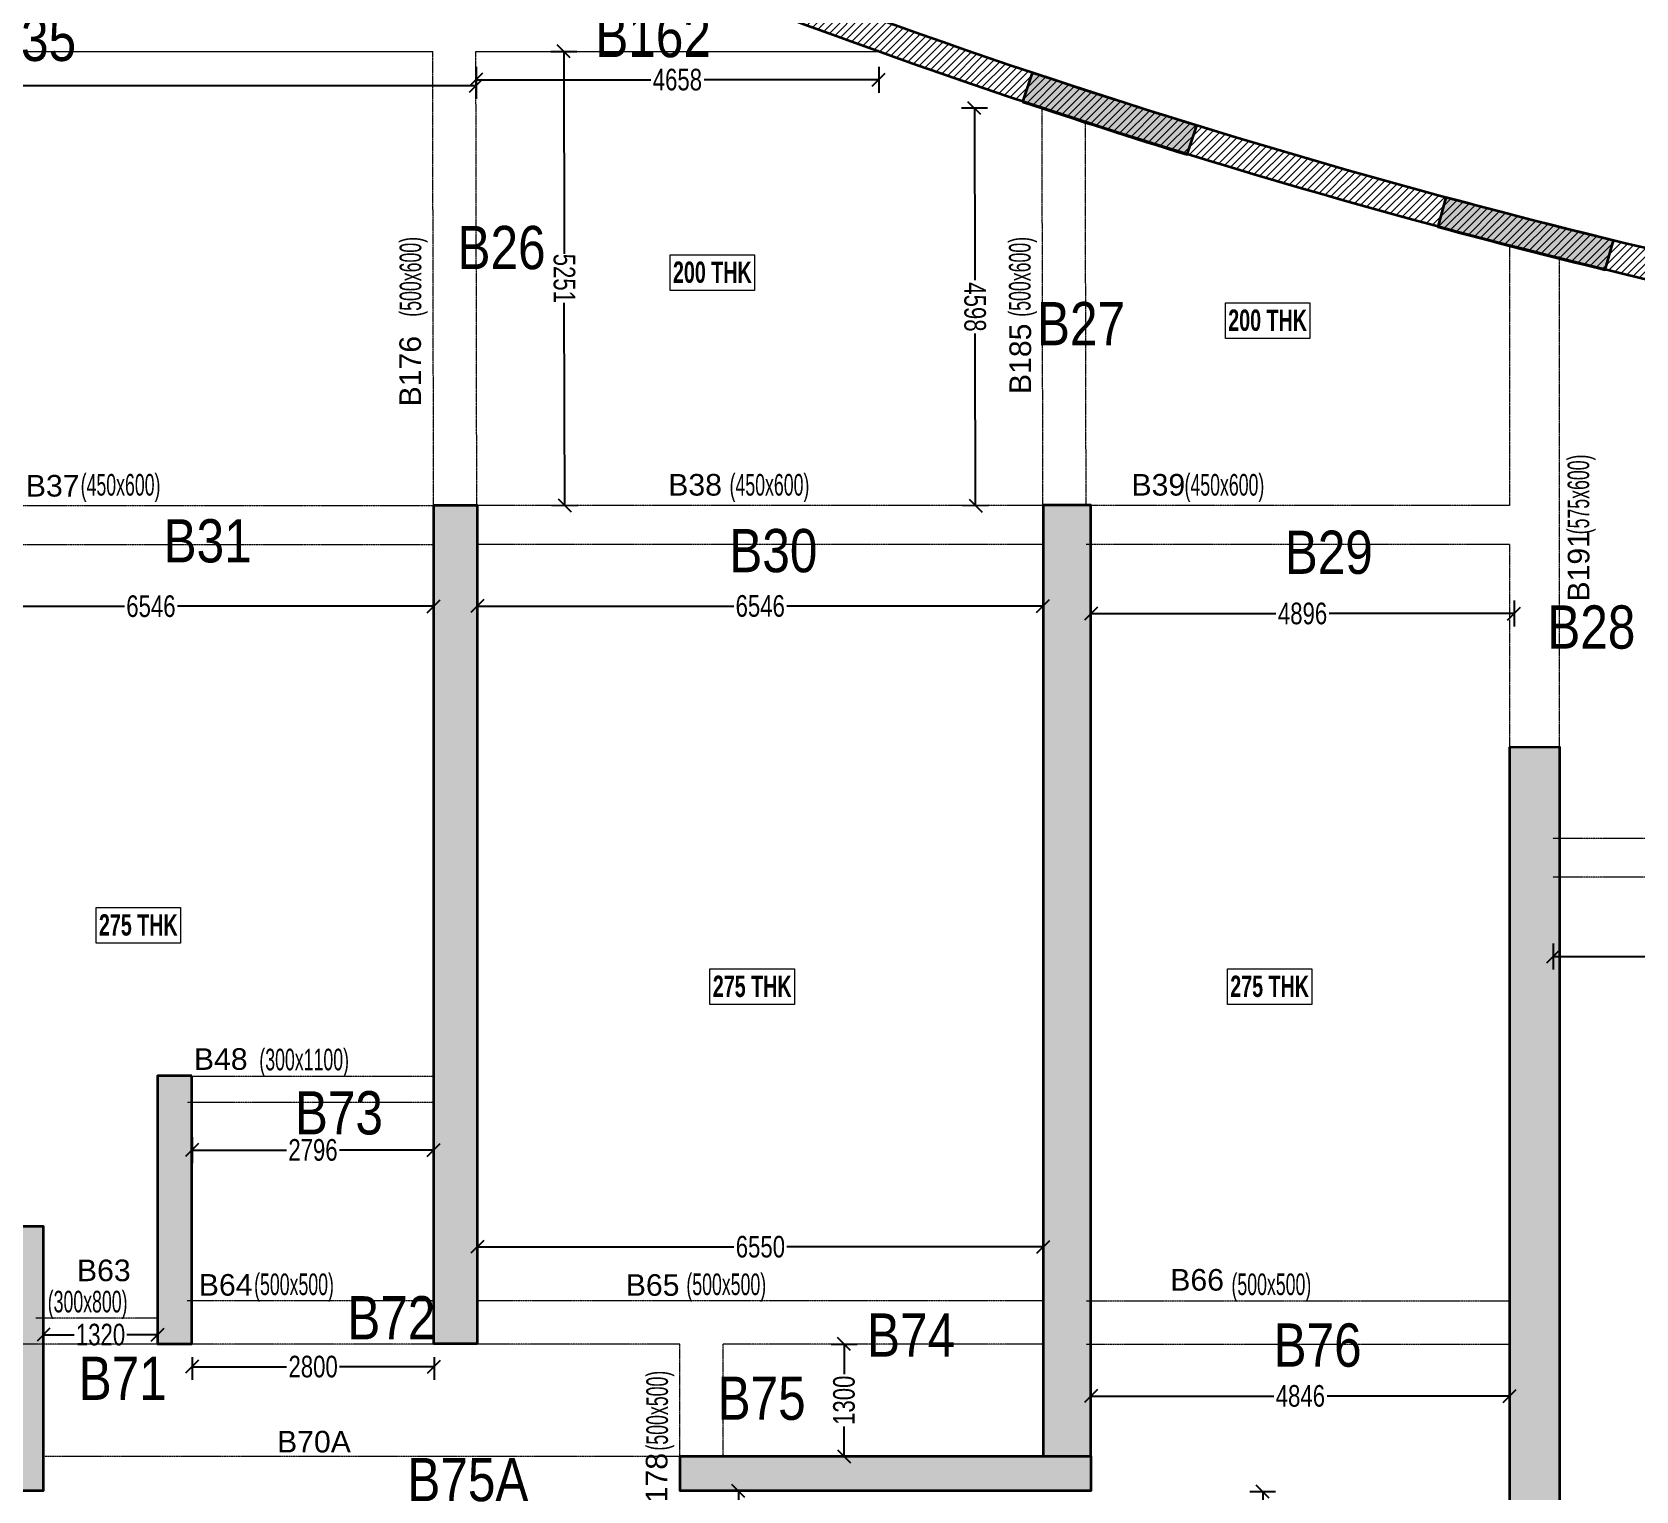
# Model space of a CAD drawing. Header units: millimetres. Extents: x 1 to 75736, y 43 to 63537.
# Drawn here: x 47464 to 66022, y 25075 to 41950 of the extents above; entities that cross this region are included whole.
import ezdxf
from ezdxf.enums import TextEntityAlignment as Align

# ---------------------------------------------------------------- set-up
doc = ezdxf.new("R2010")
doc.units = ezdxf.units.MM
doc.linetypes.add('HIDDEN', pattern=[0.375, 0.25, -0.125])
for name, color, linetype, lineweight in [('A-FLOR-IDEN', 11, 'Continuous', 9), ('S-BEAM', 7, 'Continuous', 18), ('S-BEAM-IDEN', 2, 'Continuous', 9), ('S-COL HATCH', 9, 'Continuous', 0), ('S-COLS', 5, 'Continuous', 35)]:
    doc.layers.add(name, color=color, linetype=linetype, lineweight=lineweight)
for name, color, linetype in [('Abhinav working', 6, 'Continuous'), ('Beam Nos', 7, 'Continuous'), ('changes', 7, 'Continuous'), ('S-CUTOUT', 1, 'Continuous')]:
    doc.layers.add(name, color=color, linetype=linetype)
doc.styles.add('Dim.s & Anno.(Misc.)', font='ARIALN.TTF')
doc.styles.add('SC-BBS1', font='SansSerif')
doc.styles.add('SOBHA', font='swisscl.ttf')
doc.styles.add('Swis721 LtCn BT', font='swisscl.ttf', dxfattribs={"width": 0.9, "height": 233.3551617873649})
doc.styles.add('Swis721 LtCn BT_B', font='', dxfattribs={"width": 0.9, "height": 246.9183359013865})
doc.styles.get('Swis721 LtCn BT_B').set_extended_font_data('Swis721 LtCn BT', bold=True)
doc.dimstyles.new('S-100', dxfattribs={"dimscale": 100, "dimtxt": 2.5, "dimasz": 1.5, "dimexe": 1.5, "dimexo": 1.5, "dimgap": 0.1, "dimtad": 0, "dimdec": 0, "dimrnd": 0.0005, "dimzin": 0, "dimdsep": 46, "dimtxsty": 'SOBHA', "dimblk": 'OBLIQUE', "dimcen": 0.09, "dimclrd": 8, "dimclre": 8, "dimclrt": 6, "dimadec": 0, "dimazin": 0, "dimtfac": 1, "dimtdec": 0, "dimtofl": 0, "dimtmove": 0, "dimatfit": 3, "dimfxl": 1.5, "dimfxlon": 1, "dimtolj": 1, "dimtzin": 0, "dimlwd": -1, "dimlwe": -1, "dimarcsym": 0})

# ---------------------------------------------------------------- blocks, each defined once
blk = doc.blocks.new('A$C89844c14')
at = {"layer": 'S-COL HATCH', "transparency": 33554687}
h = blk.add_hatch(dxfattribs=at)
h.set_pattern_fill('ANSI31', color=256, scale=500)
h.set_pattern_definition([(45, (-31243118.95039071, 21573255.04475099), (-44.19417382415922, 44.19417382415922), [])])
edge = h.paths.add_edge_path()
edge.add_line((-12641.36437787861, -10574.03004626185), (46763.39400777965, -10574.03004626185))
edge.add_line((46763.39400777965, -10574.03004626185), (50158.63604889065, -10423.83620051294))
edge.add_line((50158.63604889065, -10423.83620051294), (50158.63604889065, 18363.45195051283))
edge.add_arc((65986.83610693365, 101151.7779547721), 84287.8332837242, 235.3318360843077, 259.1763076908551, ccw=False)
edge.add_arc((-8442.753611341119, 269.379661232233), 41199.68046838963, 49.9961516128636, 101.0852321286915)
edge.add_line((-16364.17637338489, 40700.36693736166), (-15223.62516012043, 21151.17039509863))
edge.add_line((-15223.62516012043, 21151.17039509863), (-12641.36437787861, 21151.17039486021))
edge.add_line((-12641.36437787861, 21151.17039486021), (-12641.36437787861, -10574.03004626185))
edge = h.paths.add_edge_path(flags=16)
edge.add_line((-12291.36437835544, -10224.03004578501), (46755.65639505535, -10224.03004578501))
edge.add_line((46755.65639505535, -10224.03004578501), (49808.63604841381, -10088.97671297937))
edge.add_line((49808.63604841381, -10088.97671297937), (49808.63604841381, 18074.53277989477))
edge.add_arc((65986.83610427752, 101151.777949918), 84637.83327854906, 235.3207608542366, 258.9803174311657, ccw=False)
edge.add_arc((-8442.753610882908, 269.3796631880104), 40849.68046623029, 49.97334944151059, 100.6567920093794)
edge.add_line((-15996.90336217731, 40414.50658699125), (-14893.4499033913, 21501.17039509863))
edge.add_line((-14893.4499033913, 21501.17039509863), (-12291.36437835544, 21501.17039462179))
edge.add_line((-12291.36437835544, 21501.17039462179), (-12291.36437835544, -10224.03004578501))
h = blk.add_hatch(color=256, dxfattribs=at)
h.dxf.hatch_style = 1
h.paths.add_polyline_path([(41073.45205970854, 20259.74708997831), (41185.65258576349, 20595.3372711502, -0.0060147708890324), (39281.14986472577, 21206.45128136501), (39169.00911188871, 20871.03993463144, 0.0060303457567743)])
h = blk.add_hatch(color=256, dxfattribs=at)
h.dxf.hatch_style = 1
h.paths.add_polyline_path([(45910.24755156412, 18926.97263300046), (46005.66494257376, 19266.54339709133, -0.0060158293301337), (44068.14008048549, 19764.53568973392), (43972.57385431602, 19424.43532264233, 0.006031451040052)])
at = {"layer": 'S-COLS'}
for points, elevation in [([(-12641.36437787861, -10574.03004626185), (46763.39400777965, -10574.03004626185), (50158.63604889065, -10423.83620051294), (50158.63604889065, 18363.45195051283, -0.104418166803797), (18042.01030120998, 31828.38711067289, 0.2266855225477514), (-16364.17637338489, 40700.36693736166), (-15223.62516012043, 21151.17039509863), (-12641.36437787861, 21151.17039486021)], -9.701837e-10), ([(-12291.36437835544, -10224.03004578501), (46755.65639505535, -10224.03004578501), (49808.63604841381, -10088.97671297937), (49808.63604841381, 18074.53277989477, -0.1036025941680122), (17829.4674840942, 31549.83351107687, 0.2248253873117498), (-15996.90336217731, 40414.50658699125), (-14893.4499033913, 21501.17039509863), (-12291.36437835544, 21501.17039462179)], -3.2951e-10)]:
    blk.add_lwpolyline(points, format="xyb", close=True, dxfattribs=dict(at, elevation=elevation))
at = {"layer": 'S-COLS', "elevation": -8.166589e-10}
for points in [[(39169.00912864879, 20871.0399290286, 0.0060303457034982), (41073.45205970854, 20259.74708997831), (41185.65258576349, 20595.3372711502, -0.0060147708890324), (39281.14986472577, 21206.45128136501), (39169.00911188498, 20871.03993461654)], [(46005.66492584348, 19266.54340117797, -0.0060158292783498), (44068.14008048549, 19764.53568973392), (43972.57385431602, 19424.43532264233, 0.006031451040052), (45910.24755156412, 18926.97263300046), (46005.66494260728, 19266.54339721799)]]:
    blk.add_lwpolyline(points, format="xyb", dxfattribs=at)
blk = doc.blocks.new('A$C0bd9de3c')
at = {"layer": 'S-COL HATCH', "transparency": 33554687}
h = blk.add_hatch(color=256, dxfattribs=at)
h.dxf.hatch_style = 1
h.paths.add_polyline_path([(32854.38284400106, 6500.005486488342), (32354.35753062367, 6500.005486488342), (32354.35753062367, 16200.00484633446), (32854.38284400106, 16200.00484633446)])
h = blk.add_hatch(color=256, dxfattribs=at)
h.dxf.hatch_style = 1
h.paths.add_polyline_path([(35204.35694363714, 5200.013866662979), (35204.35694363714, 4800.000522136688), (39954.35420395434, 4799.998323105276), (39954.35420395434, 5200.011667631566)])
h.paths.add_polyline_path([(39954.35449507833, 16200.0029296875), (39404.35449460149, 16200.0029296875), (39404.35419681668, 5200.012904588133), (39954.35419729352, 5200.012904588133)])
h = blk.add_hatch(color=256, dxfattribs=at)
h.dxf.hatch_style = 1
h.paths.add_polyline_path([(39594.2999329865, 1899.9999990426), (39594.2999329865, 2799.999999996275), (39994.35449507833, 2800), (39994.35449507833, 2299.999999046326), (44804.35686412453, 2299.999999046326), (44804.33236872777, 13400.00501108542), (45379.28412364051, 13403.39246026426), (45379.35680964589, 1899.999982330948)])
h = blk.add_hatch(color=256, dxfattribs=at)
h.dxf.hatch_style = 1
h.paths.add_polyline_path([(29154.35788729787, 6500.004975557327), (29554.35788729787, 6500.004975557327), (29554.35787652433, 9600.000077486038), (29154.35774663091, 9600.000071763992)])
h = blk.add_hatch(color=256, dxfattribs=at)
h.dxf.hatch_style = 1
h.paths.add_polyline_path([(27434.35771420598, 5199.999999046326), (27434.35771420598, 4800), (27834.35771420598, 4800), (27834.35771420598, 7860.000121831894), (27434.35771420598, 7860.000121831894)])
at = {"layer": 'S-COLS'}
for points in [[(21854.35771372914, 4800), (21854.35771372914, 16199.99550843239), (22254.35771420598, 16199.99550843239), (22254.35771420598, 9350.00012087822), (23804.36172011495, 9350.00012087822), (23804.36172011495, 8949.996897540987), (22254.35771420598, 8949.996897540987), (22254.35771420598, 6310.000121116638), (24934.35771229863, 6310.000121116638), (24934.35771229863, 5199.999999046326), (27434.35771420598, 5199.999999046326), (27434.35771420598, 7860.000121831894), (27834.35771420598, 7860.000121831894), (27834.35771420598, 4800), (21854.35771372914, 4800)], [(39954.35419729352, 5200.012904588133), (39954.35449507833, 16200.0029296875), (39404.35449460149, 16200.0029296875), (39404.35419681668, 5200.012904588133), (39954.35419729352, 5200.012904588133)]]:
    blk.add_lwpolyline(points, dxfattribs=at)
for points, elevation in [([(32854.38284400106, 6500.005486488342), (32354.35753062367, 6500.005486488342), (32354.35753062367, 16200.00484633446), (32854.38284400106, 16200.00484633446)], -7.379508e-10), ([(29554.35787652433, 9600.000077486038), (29154.35774663091, 9600.000071763992), (29154.35788729787, 6500.004975557327), (29554.35788729787, 6500.004975557327)], -7.381996e-10), ([(35204.35694363714, 5200.013866662979), (39954.35420395434, 5200.011667631566), (39954.35420395434, 4799.998323105276), (35204.35694363714, 4800.000522136688)], -4.083295e-10)]:
    blk.add_lwpolyline(points, close=True, dxfattribs=dict(at, elevation=elevation))
blk.add_lwpolyline([(45379.28027937933, 1903.387281574309), (39594.2999329865, 1899.9999990426), (39594.2999329865, 2799.999999996275), (39994.35449507833, 2800), (39994.35449507833, 2299.999999046326), (44804.35686412453, 2299.999999046326), (44804.36065438389, 13400.00517773628), (45379.28412364051, 13403.39246026426)], close=True, dxfattribs=at)
blk = doc.blocks.new('_OBLIQUE')
at = {"color": 0, "linetype": 'ByBlock'}
blk.add_line((-0.5, -0.5), (0.5, 0.5), dxfattribs=at)
blk = doc.blocks.new('*D232')
at = {"layer": 'changes', "color": 8, "transparency": 16777216}
for p, q in [((53466.76936786153, 41726.43097129863), (53766.76875856261, 41727.03560258401)), ((53616.76906321207, 41726.73328694131), (53621.48772816972, 39385.4773075756)), ((53627.35248506822, 36475.56586453867), (53622.63382011057, 38816.82184390442)), ((53477.3527897177, 36475.26354889598), (53777.35218041876, 36475.86818018137))]:
    blk.add_line(p, q, dxfattribs=at)
at = {"layer": 'Defpoints', "color": 0, "transparency": 16777216}
for p in [(52601.77873811507, 41724.68763310354), (52612.36215997123, 36473.5202107009), (53627.35248506822, 36475.56586453867)]:
    blk.add_point(p, dxfattribs=at)
at = {"layer": 'changes', "color": 8, "transparency": 16777216, "xscale": 150, "yscale": 150, "zscale": 150}
for p, rotation in [((53616.76906321207, 41726.73328694131), 90.11547614755773), ((53627.35248506822, 36475.56586453867), 270.1154761475577)]:
    blk.add_blockref('_OBLIQUE', p, dxfattribs=dict(at, rotation=rotation))
at = {"layer": 'changes', "color": 6, "transparency": 16777216, "insert": (53622.06077414015, 39101.14957574002), "char_height": 250, "attachment_point": 5, "rotation": 270.11547614755773, "style": 'SOBHA'}
blk.add_mtext('\\A1;5251', dxfattribs=at)
blk = doc.blocks.new('*D233')
at = {"layer": 'changes', "color": 8, "transparency": 16777216}
for p, q in [((58517.19509203498, 41070.07346100981), (58217.1963130186, 41069.2175470607)), ((58367.19570252679, 41069.64550403525), (58372.87618545627, 39078.62999967335)), ((58380.31508731849, 36471.2867285127), (58374.63460438901, 38462.30223287459)), ((58530.31447682668, 36471.71468548725), (58230.3156978103, 36470.85877153815))]:
    blk.add_line(p, q, dxfattribs=at)
at = {"layer": 'Defpoints', "color": 0, "transparency": 16777216}
for p in [(59153.07714783781, 41071.88766946536), (58380.31508731849, 36471.2867285127), (59166.19653262952, 36473.5288939428)]:
    blk.add_point(p, dxfattribs=at)
at = {"layer": 'changes', "color": 8, "transparency": 16777216, "xscale": 150, "yscale": 150, "zscale": 150}
for p, rotation in [((58367.19570252679, 41069.64550403525), 90.16346774480188), ((58380.31508731849, 36471.2867285127), 270.1634677448019)]:
    blk.add_blockref('_OBLIQUE', p, dxfattribs=dict(at, rotation=rotation))
at = {"layer": 'changes', "color": 6, "transparency": 16777216, "insert": (58373.75539492263, 38770.46611627398), "char_height": 250, "attachment_point": 5, "rotation": 270.1634677448019, "style": 'SOBHA'}
blk.add_mtext('\\A1;4598', dxfattribs=at)
blk = doc.blocks.new('*D234')
at = {"layer": 'changes', "color": 8, "transparency": 16777216}
for p, q in [((66194.87454471379, 39352.28845174504), (66494.87454471379, 39352.28845174504)), ((66344.87454471379, 39352.28845174504), (66344.87454471379, 36819.68240499414)), ((66344.87454471379, 33673.5311419916), (66344.87454471379, 36206.1371887425)), ((66194.87454471379, 33673.5311419916), (66494.87454471379, 33673.5311419916))]:
    blk.add_line(p, q, dxfattribs=at)
at = {"layer": 'Defpoints', "color": 0, "transparency": 16777216}
for p in [(65062.41768377285, 39352.28845174504, 1.0594012e-09), (66344.87454471379, 39352.28845174504), (65062.41768376913, 33673.5311419916)]:
    blk.add_point(p, dxfattribs=at)
at = {"layer": 'changes', "color": 8, "transparency": 16777216, "xscale": 150, "yscale": 150, "zscale": 150}
for p, rotation in [((66344.87454471379, 39352.28845174504), 90), ((66344.87454471379, 33673.5311419916), 270)]:
    blk.add_blockref('_OBLIQUE', p, dxfattribs=dict(at, rotation=rotation))
at = {"layer": 'changes', "color": 6, "transparency": 16777216, "insert": (66344.87454471379, 36512.90979686829), "char_height": 250, "attachment_point": 5, "rotation": 90, "style": 'SOBHA'}
blk.add_mtext('\\A1;5679', dxfattribs=at)
blk = doc.blocks.new('*D235')
at = {"layer": 'changes', "color": 8, "transparency": 16777216}
for p, q in [((59716.19652092464, 35373.09537244853), (59716.19652092464, 35073.09537244853)), ((64612.42029398688, 35373.09537244853), (64612.42029398688, 35073.09537244853)), ((59716.19652092464, 35223.09537244853), (61855.97944284239, 35223.09537244853)), ((64612.42029398688, 35223.09537244853), (62472.63737206913, 35223.09537244853))]:
    blk.add_line(p, q, dxfattribs=at)
at = {"layer": 'Defpoints', "color": 0, "transparency": 16777216}
for p in [(59716.19652092464, 36023.52020851042), (64612.42029398688, 36023.52000808981), (64612.42029398688, 35223.09537244853)]:
    blk.add_point(p, dxfattribs=at)
at = {"layer": 'changes', "color": 8, "transparency": 16777216, "xscale": 150, "yscale": 150, "zscale": 150, "rotation": 180}
blk.add_blockref('_OBLIQUE', (59716.19652092464, 35223.09537244853), dxfattribs=at)
at = {"layer": 'changes', "color": 8, "transparency": 16777216, "xscale": 150, "yscale": 150, "zscale": 150}
blk.add_blockref('_OBLIQUE', (64612.42029398688, 35223.09537244853), dxfattribs=at)
at = {"layer": 'changes', "color": 6, "transparency": 16777216, "insert": (62164.30840745576, 35223.09537244853), "char_height": 250, "attachment_point": 5, "style": 'SOBHA'}
blk.add_mtext('\\A1;4896', dxfattribs=at)
blk = doc.blocks.new('*D236')
at = {"layer": 'changes', "color": 8, "transparency": 16777216}
for p, q in [((52616.22488202908, 35460.09277297449), (52616.22488202908, 35160.09277297449)), ((59162.33381057166, 35460.09277297449), (59162.33381057166, 35160.09277297449)), ((52616.22488202908, 35310.09277297449), (55582.09717067783, 35310.09277297449)), ((59162.33381057166, 35310.09277297449), (56196.46152192291, 35310.09277297449))]:
    blk.add_line(p, q, dxfattribs=at)
at = {"layer": 'Defpoints', "color": 0, "transparency": 16777216}
for p in [(52616.22488202908, 36023.52021068599), (59162.33381057166, 36023.52021071207), (59162.33381057166, 35310.09277297449)]:
    blk.add_point(p, dxfattribs=at)
at = {"layer": 'changes', "color": 8, "transparency": 16777216, "xscale": 150, "yscale": 150, "zscale": 150, "rotation": 180}
blk.add_blockref('_OBLIQUE', (52616.22488202908, 35310.09277297449), dxfattribs=at)
at = {"layer": 'changes', "color": 8, "transparency": 16777216, "xscale": 150, "yscale": 150, "zscale": 150}
blk.add_blockref('_OBLIQUE', (59162.33381057166, 35310.09277297449), dxfattribs=at)
at = {"layer": 'changes', "color": 6, "transparency": 16777216, "insert": (55889.27934630037, 35310.09277297449), "char_height": 250, "attachment_point": 5, "style": 'SOBHA'}
blk.add_mtext('\\A1;6546', dxfattribs=at)
blk = doc.blocks.new('*D237')
at = {"layer": 'changes', "color": 8, "transparency": 16777216}
for p, q in [((45566.199752234, 35457.37038428601), (45566.199752234, 35157.37038428601)), ((52112.33684659385, 35457.37038428601), (52112.33684659385, 35157.37038428601)), ((45566.199752234, 35307.37038428601), (48532.08612379138, 35307.37038428601)), ((52112.33684659385, 35307.37038428601), (49146.45047503646, 35307.37038428601))]:
    blk.add_line(p, q, dxfattribs=at)
at = {"layer": 'Defpoints', "color": 0, "transparency": 16777216}
for p in [(45566.199752234, 36023.52021071207), (52112.33684659385, 36023.52021068599), (45566.199752234, 35307.37038428601)]:
    blk.add_point(p, dxfattribs=at)
at = {"layer": 'changes', "color": 8, "transparency": 16777216, "xscale": 150, "yscale": 150, "zscale": 150, "rotation": 180}
blk.add_blockref('_OBLIQUE', (45566.199752234, 35307.37038428601), dxfattribs=at)
at = {"layer": 'changes', "color": 8, "transparency": 16777216, "xscale": 150, "yscale": 150, "zscale": 150}
blk.add_blockref('_OBLIQUE', (52112.33684659385, 35307.37038428601), dxfattribs=at)
at = {"layer": 'changes', "color": 6, "transparency": 16777216, "insert": (48839.26829941392, 35307.37038428601), "char_height": 250, "attachment_point": 5, "style": 'SOBHA'}
blk.add_mtext('\\A1;6546', dxfattribs=at)
blk = doc.blocks.new('*D241')
at = {"layer": 'changes', "color": 8, "transparency": 16777216}
for p, q in [((40883.18614624076, 41478.77950110551), (40883.18614624076, 41178.77950110551)), ((52600.87287352614, 41478.77950110551), (52600.87287352614, 41178.77950110551)), ((40883.18614624076, 41328.77950110551), (46360.0603093592, 41328.77950110551)), ((52600.87287352614, 41328.77950110551), (47123.9987104077, 41328.77950110551))]:
    blk.add_line(p, q, dxfattribs=at)
at = {"layer": 'Defpoints', "color": 0, "transparency": 16777216}
for p in [(40883.18614624076, 42174.68763309609), (52600.87287352614, 42174.68763309982), (52600.87287352614, 41328.77950110551)]:
    blk.add_point(p, dxfattribs=at)
at = {"layer": 'changes', "color": 8, "transparency": 16777216, "xscale": 150, "yscale": 150, "zscale": 150, "rotation": 180}
blk.add_blockref('_OBLIQUE', (40883.18614624076, 41328.77950110551), dxfattribs=at)
at = {"layer": 'changes', "color": 8, "transparency": 16777216, "xscale": 150, "yscale": 150, "zscale": 150}
blk.add_blockref('_OBLIQUE', (52600.87287352614, 41328.77950110551), dxfattribs=at)
at = {"layer": 'changes', "color": 6, "transparency": 16777216, "insert": (46742.02950988346, 41328.77950110551), "char_height": 250, "attachment_point": 5, "style": 'SOBHA'}
blk.add_mtext('\\A1;11718', dxfattribs=at)
blk = doc.blocks.new('*D279')
at = {"layer": 'changes', "color": 8, "transparency": 16777216}
for p, q in [((47596.199752234, 26881.76614272859), (47596.199752234, 27031.76614272859)), ((48916.19992532588, 26881.76614272859), (48916.19992532588, 27031.76614272859)), ((47596.199752234, 26881.76614272859), (47952.37611663053, 26881.76614272859)), ((48916.19992532588, 26881.76614272859), (48560.02356092936, 26881.76614272859))]:
    blk.add_line(p, q, dxfattribs=at)
at = {"layer": 'Defpoints', "color": 0, "transparency": 16777216}
for p in [(47596.199752234, 26773.52233347561), (48916.19992532588, 26881.76614272859), (48916.19992532588, 26773.52229774263)]:
    blk.add_point(p, dxfattribs=at)
at = {"layer": 'changes', "color": 8, "transparency": 16777216, "xscale": 150, "yscale": 150, "zscale": 150, "rotation": 180}
blk.add_blockref('_OBLIQUE', (47596.199752234, 26881.76614272859), dxfattribs=at)
at = {"layer": 'changes', "color": 8, "transparency": 16777216, "xscale": 150, "yscale": 150, "zscale": 150}
blk.add_blockref('_OBLIQUE', (48916.19992532588, 26881.76614272859), dxfattribs=at)
at = {"layer": 'changes', "color": 6, "transparency": 16777216, "insert": (48256.19983877994, 26881.76614272859), "char_height": 250, "attachment_point": 5, "style": 'SOBHA'}
blk.add_mtext('\\A1;1320', dxfattribs=at)
blk = doc.blocks.new('*D280')
at = {"layer": 'changes', "color": 8, "transparency": 16777216}
for p, q in [((49316.19945771701, 26623.53093981335), (49316.19864135229, 26361.65672467241)), ((52116.19910104281, 26623.52221111545), (52116.19828467809, 26361.64799597451)), ((49316.19910896117, 26511.65672467168), (50409.59014949842, 26511.65331614265)), ((52116.19875228697, 26511.64799597378), (51022.80771174969, 26511.65140450281))]:
    blk.add_line(p, q, dxfattribs=at)
at = {"layer": 'Defpoints', "color": 0, "transparency": 16777216}
for p in [(49316.19992532588, 26773.53093981262), (52116.19956865168, 26773.52221111473), (52116.19875228697, 26511.64799597378)]:
    blk.add_point(p, dxfattribs=at)
at = {"layer": 'changes', "color": 8, "transparency": 16777216, "xscale": 150, "yscale": 150, "zscale": 150}
for p, rotation in [((49316.19910896117, 26511.65672467168), 179.9998213865665), ((52116.19875228697, 26511.64799597378), 359.9998213865664)]:
    blk.add_blockref('_OBLIQUE', p, dxfattribs=dict(at, rotation=rotation))
at = {"layer": 'changes', "color": 6, "transparency": 16777216, "insert": (50716.19893062406, 26511.65236032273), "char_height": 250, "attachment_point": 5, "rotation": 359.99982138656645, "style": 'SOBHA'}
blk.add_mtext('\\A1;2800', dxfattribs=at)
blk = doc.blocks.new('*D281')
at = {"layer": 'changes', "color": 8, "transparency": 16777216}
for p, q in [((49316.19991628833, 29167.91307574775), (49316.19991628833, 28867.91307574775)), ((52112.33805817001, 29167.91307574775), (52112.33805817001, 28867.91307574775)), ((49316.19991628833, 29017.91307574775), (50407.66020610204, 29017.91307574775)), ((52112.33805817001, 29017.91307574775), (51020.8777683563, 29017.91307574775))]:
    blk.add_line(p, q, dxfattribs=at)
at = {"layer": 'Defpoints', "color": 0, "transparency": 16777216}
for p in [(49316.19991628833, 29373.51735851433), (52112.33805817001, 29373.51735851433), (52112.33805817001, 29017.91307574775)]:
    blk.add_point(p, dxfattribs=at)
at = {"layer": 'changes', "color": 8, "transparency": 16777216, "xscale": 150, "yscale": 150, "zscale": 150, "rotation": 180}
blk.add_blockref('_OBLIQUE', (49316.19991628833, 29017.91307574775), dxfattribs=at)
at = {"layer": 'changes', "color": 8, "transparency": 16777216, "xscale": 150, "yscale": 150, "zscale": 150}
blk.add_blockref('_OBLIQUE', (52112.33805817001, 29017.91307574775), dxfattribs=at)
at = {"layer": 'changes', "color": 6, "transparency": 16777216, "insert": (50714.26898722918, 29017.91307574775), "char_height": 250, "attachment_point": 5, "style": 'SOBHA'}
blk.add_mtext('\\A1;2796', dxfattribs=at)
blk = doc.blocks.new('*D282')
at = {"layer": 'changes', "color": 8, "transparency": 16777216}
for p, q in [((52616.22488202908, 27748.46344125908), (52616.22488202908, 28048.46344125908)), ((59166.1962835715, 27748.46344125908), (59166.1962835715, 28048.46344125908)), ((52616.22488202908, 27898.46344125908), (55584.02840717775, 27898.46344125908)), ((59166.1962835715, 27898.46344125908), (56198.39275842283, 27898.46344125908))]:
    blk.add_line(p, q, dxfattribs=at)
at = {"layer": 'Defpoints', "color": 0, "transparency": 16777216}
for p in [(59166.1962835715, 27898.46344125908), (52616.22488202908, 27273.52234170105), (59166.1962835715, 27273.52234170105)]:
    blk.add_point(p, dxfattribs=at)
at = {"layer": 'changes', "color": 8, "transparency": 16777216, "xscale": 150, "yscale": 150, "zscale": 150, "rotation": 180}
blk.add_blockref('_OBLIQUE', (52616.22488202908, 27898.46344125908), dxfattribs=at)
at = {"layer": 'changes', "color": 8, "transparency": 16777216, "xscale": 150, "yscale": 150, "zscale": 150}
blk.add_blockref('_OBLIQUE', (59166.1962835715, 27898.46344125908), dxfattribs=at)
at = {"layer": 'changes', "color": 6, "transparency": 16777216, "insert": (55891.21058280029, 27898.46344125908), "char_height": 250, "attachment_point": 5, "style": 'SOBHA'}
blk.add_mtext('\\A1;6550', dxfattribs=at)
blk = doc.blocks.new('*D283')
at = {"layer": 'changes', "color": 8, "transparency": 16777216}
for p, q in [((56709.32233517258, 26773.52212052686), (57009.32233517258, 26773.52212052686)), ((56859.32233517258, 26773.52212052686), (56859.32233517258, 26427.35035625848)), ((56859.32233517258, 25473.53114769129), (56859.32233517258, 25819.70291195966)), ((56709.32233517258, 25473.53114769129), (57009.32233517258, 25473.53114769129))]:
    blk.add_line(p, q, dxfattribs=at)
at = {"layer": 'Defpoints', "color": 0, "transparency": 16777216}
for p in [(55462.33626104157, 26773.52212052686), (55462.33626103784, 25473.53114769129), (56859.32233517258, 25473.53114769129)]:
    blk.add_point(p, dxfattribs=at)
at = {"layer": 'changes', "color": 8, "transparency": 16777216, "xscale": 150, "yscale": 150, "zscale": 150}
for p, rotation in [((56859.32233517258, 26773.52212052686), 90), ((56859.32233517258, 25473.53114769129), 270)]:
    blk.add_blockref('_OBLIQUE', p, dxfattribs=dict(at, rotation=rotation))
at = {"layer": 'changes', "color": 6, "transparency": 16777216, "insert": (56859.32233517258, 26123.52663410905), "char_height": 250, "attachment_point": 5, "rotation": 90, "style": 'SOBHA'}
blk.add_mtext('\\A1;1300', dxfattribs=at)
blk = doc.blocks.new('*D284')
at = {"layer": 'changes', "color": 8, "transparency": 16777216}
for p, q in [((59716.19627051436, 26322.54009115215), (59716.19627051436, 26022.54009115215)), ((59716.19627051436, 26172.54009115216), (61830.93859309339, 26172.54009115216)), ((64562.33884489916, 26172.54009115216), (62447.59652232013, 26172.54009115216)), ((64562.33884489916, 26322.54009115215), (64562.33884489916, 26022.54009115215))]:
    blk.add_line(p, q, dxfattribs=at)
at = {"layer": 'Defpoints', "color": 0, "transparency": 16777216}
for p in [(59716.19627051436, 26773.52202182155), (64562.33884489916, 26773.52215301137), (64562.33884489916, 26172.54009115216)]:
    blk.add_point(p, dxfattribs=at)
at = {"layer": 'changes', "color": 8, "transparency": 16777216, "xscale": 150, "yscale": 150, "zscale": 150, "rotation": 180}
blk.add_blockref('_OBLIQUE', (59716.19627051436, 26172.54009115216), dxfattribs=at)
at = {"layer": 'changes', "color": 8, "transparency": 16777216, "xscale": 150, "yscale": 150, "zscale": 150}
blk.add_blockref('_OBLIQUE', (64562.33884489916, 26172.54009115216), dxfattribs=at)
at = {"layer": 'changes', "color": 6, "transparency": 16777216, "insert": (62139.26755770676, 26172.54009115216), "char_height": 250, "attachment_point": 5, "style": 'SOBHA'}
blk.add_mtext('\\A1;4846', dxfattribs=at)
blk = doc.blocks.new('*D285')
at = {"layer": 'changes', "color": 8, "transparency": 16777216}
for p, q in [((65062.49418779471, 31406.034519228), (65062.49418779471, 31106.03451922801)), ((69576.77687419587, 31406.034519228), (69576.77687419587, 31106.03451922801)), ((65062.49418779471, 31256.034519228), (67010.1597773911, 31256.034519228)), ((69576.77687419587, 31256.034519228), (67629.11128459948, 31256.034519228))]:
    blk.add_line(p, q, dxfattribs=at)
at = {"layer": 'Defpoints', "color": 0, "transparency": 16777216}
for p in [(65062.49418779471, 32623.52212649848, 1.99118249e-08), (69576.77687419587, 32623.52212650221, 1.96334377e-08), (69576.77687419587, 31256.034519228)]:
    blk.add_point(p, dxfattribs=at)
at = {"layer": 'changes', "color": 8, "transparency": 16777216, "xscale": 150, "yscale": 150, "zscale": 150, "rotation": 180}
blk.add_blockref('_OBLIQUE', (65062.49418779471, 31256.034519228), dxfattribs=at)
at = {"layer": 'changes', "color": 8, "transparency": 16777216, "xscale": 150, "yscale": 150, "zscale": 150}
blk.add_blockref('_OBLIQUE', (69576.77687419587, 31256.034519228), dxfattribs=at)
at = {"layer": 'changes', "color": 6, "transparency": 16777216, "insert": (67319.63553099529, 31256.034519228), "char_height": 250, "attachment_point": 5, "style": 'SOBHA'}
blk.add_mtext('\\A1;4514', dxfattribs=at)
blk = doc.blocks.new('*D286')
at = {"layer": 'changes', "color": 8, "transparency": 16777216}
for p, q in [((61553.09301424561, 25068.01893032022), (61853.09160044275, 25067.09790930322)), ((61703.09230734418, 25067.55841981172), (61700.96354747267, 24374.17038629396)), ((61696.95216672505, 23067.56768041775), (61699.08092659657, 23760.9557139355)), ((61546.95287362648, 23068.02819092625), (61846.95145982362, 23067.10716990925))]:
    blk.add_line(p, q, dxfattribs=at)
at = {"layer": 'Defpoints', "color": 0, "transparency": 16777216}
for p in [(59762.33667372548, 25073.51670364927), (59756.19653310635, 23073.5259642553), (61696.95216672505, 23067.56768041775)]:
    blk.add_point(p, dxfattribs=at)
at = {"layer": 'changes', "color": 8, "transparency": 16777216, "xscale": 150, "yscale": 150, "zscale": 150}
for p, rotation in [((61703.09230734418, 25067.55841981172), 89.82409766661955), ((61696.95216672505, 23067.56768041775), 269.8240976666195)]:
    blk.add_blockref('_OBLIQUE', p, dxfattribs=dict(at, rotation=rotation))
at = {"layer": 'changes', "color": 6, "transparency": 16777216, "insert": (61700.02223703462, 24067.56305011473), "char_height": 250, "attachment_point": 5, "rotation": 89.82409766661954, "style": 'SOBHA'}
blk.add_mtext('\\A1;2000', dxfattribs=at)
blk = doc.blocks.new('*D287')
at = {"layer": 'changes', "color": 8, "transparency": 16777216}
for p, q in [((55787.2896872872, 25073.51780316499), (55487.2896872872, 25073.51780316499)), ((55637.2896872872, 25073.51780316499), (55637.2896872872, 24380.12632322377)), ((55637.2896872872, 23073.5172810283), (55637.2896872872, 23766.90876096951)), ((55787.2896872872, 23073.5172810283), (55487.2896872872, 23073.5172810283))]:
    blk.add_line(p, q, dxfattribs=at)
at = {"layer": 'Defpoints', "color": 0, "transparency": 16777216}
for p in [(55637.2896872872, 25073.51780316499), (57366.69416547205, 25073.517803165), (57366.69416547205, 23073.5172810283)]:
    blk.add_point(p, dxfattribs=at)
at = {"layer": 'changes', "color": 8, "transparency": 16777216, "xscale": 150, "yscale": 150, "zscale": 150}
for p, rotation in [((55637.2896872872, 25073.51780316499), 90), ((55637.2896872872, 23073.5172810283), 270)]:
    blk.add_blockref('_OBLIQUE', p, dxfattribs=dict(at, rotation=rotation))
at = {"layer": 'changes', "color": 6, "transparency": 16777216, "insert": (55637.28968728719, 24073.51754209662), "char_height": 250, "attachment_point": 5, "rotation": 90, "style": 'SOBHA'}
blk.add_mtext('\\A1;2000', dxfattribs=at)
blk = doc.blocks.new('*D361')
at = {"layer": 'changes', "color": 8, "transparency": 16777216}
for p, q in [((52601.77873811134, 41548.50600128885), (52601.77873811134, 41248.50600128885)), ((52601.77873811134, 41398.50600128886), (54622.80153320403, 41398.50600128886)), ((57260.15460352607, 41398.50600128886), (55239.13180843338, 41398.50600128886)), ((57260.15460352607, 41548.50600128885), (57260.15460352607, 41248.50600128885))]:
    blk.add_line(p, q, dxfattribs=at)
at = {"layer": 'Defpoints', "color": 0, "transparency": 16777216}
for p in [(52601.77873811134, 41724.68763310354), (57260.15460352607, 41724.68763310354), (57260.15460352607, 41398.50600128886)]:
    blk.add_point(p, dxfattribs=at)
at = {"layer": 'changes', "color": 8, "transparency": 16777216, "xscale": 150, "yscale": 150, "zscale": 150, "rotation": 180}
blk.add_blockref('_OBLIQUE', (52601.77873811134, 41398.50600128886), dxfattribs=at)
at = {"layer": 'changes', "color": 8, "transparency": 16777216, "xscale": 150, "yscale": 150, "zscale": 150}
blk.add_blockref('_OBLIQUE', (57260.15460352607, 41398.50600128886), dxfattribs=at)
at = {"layer": 'changes', "color": 6, "transparency": 16777216, "insert": (54930.96667081871, 41398.50600128886), "char_height": 250, "attachment_point": 5, "style": 'SOBHA'}
blk.add_mtext('\\A1;4658', dxfattribs=at)

msp = doc.modelspace()

# ---------------------------------------------------------------- linework, layer by layer
at = {"layer": 'A-FLOR-IDEN', "color": 8, "flags": 128}
for points in [[(55823.92151200779, 39374.1108928312), (55823.92151200779, 38962.28549600658), (54846.42151200779, 38962.28549600658), (54846.42151200779, 39374.1108928312)], [(55823.92151200779, 39374.1108928312), (55823.92151200779, 38962.28549600658), (54846.42151200779, 38962.28549600658), (54846.42151200779, 39374.1108928312)], [(62248.92151200779, 38818.6108928312), (62248.92151200779, 38406.78549600657), (61271.42151200779, 38406.78549600657), (61271.42151200779, 38818.6108928312)], [(62248.92151200779, 38818.6108928312), (62248.92151200779, 38406.78549600657), (61271.42151200779, 38406.78549600657), (61271.42151200779, 38818.6108928312)], [(49182.12229122602, 31823.64439218384), (49182.12229122602, 31411.8189953592), (48204.62229122601, 31411.8189953592), (48204.62229122601, 31823.64439218384)], [(56285.12229122602, 31113.64439218383), (56285.12229122602, 30701.81899535921), (55307.62229122601, 30701.81899535921), (55307.62229122601, 31113.64439218383)], [(62272.12229122602, 31113.64439218383), (62272.12229122602, 30701.81899535921), (61294.62229122601, 30701.81899535921), (61294.62229122601, 31113.64439218383)]]:
    msp.add_lwpolyline(points, close=True, dxfattribs=at)
at = {"layer": 'S-BEAM', "ltscale": 250000}
for p, q in [((33819.96121660256, 41724.45179694411), (52099.41567485414, 41724.45179693293, -1.1600223e-09)), ((52599.41567485415, 41724.45179693293, -1.164675e-09), (57257.79154026517, 41724.45179693293, -1.2080226e-09))]:
    msp.add_line(p, q, dxfattribs=at)
at = {"layer": 'S-BEAM', "linetype": 'HIDDEN'}
for p, q in [((52109.98644121372, 36473.28629119214, -1.4755992e-09), (52099.41567483925, 41724.45179694038, -1.2772126e-09)), ((52609.98644121372, 36473.28629119214, -1.4755992e-09), (52599.41567485042, 41724.45179694038, -1.2772126e-09)), ((59159.97074731075, 36473.28437454518), (59150.7140845769, 41071.65183329474)), ((59659.97074731075, 36473.28437454518), (59651.04386996485, 40907.82666002478)), ((64563.83962915473, 36473.28413139176), (64563.83962915101, 39466.74228867036)), ((65138.83962867044, 33673.28599526626, -1.1459779e-09), (65138.83962868161, 39352.05261557442)), ((45560.0021327325, 36473.28437454518), (52109.97378333293, 36473.28437453028, -1.4755992e-09)), ((59159.97074731075, 36473.28437454518), (52609.99909671031, 36473.28437453028, -1.4755992e-09)), ((64559.97951730348, 36473.28437486928), (59659.97074826442, 36473.28437454518)), ((45560.0021327325, 36023.28437454146), (52109.97378333293, 36023.28437451538)), ((59159.97074731075, 36023.28437454146), (52609.99909671031, 36023.28437451538)), ((64563.83962916591, 36023.28417381164), (59659.97074830912, 36023.28437454518)), ((64563.83962915101, 33673.2866217148), (64563.83962916591, 36023.28421460357)), ((69574.41381093496, 32623.28629033159, 1.84874597e-08), (65060.13112453379, 32623.28629032787, 1.87658469e-08)), ((69574.41381370657, 32173.28629033159, 1.84874597e-08), (65060.05341064192, 32173.28629032787, 1.87658517e-08)), ((49259.97534080975, 29873.28152234372, -1.4758481e-09), (52109.97499490909, 29873.28152234372, -1.4755992e-09)), ((49259.97534080975, 29573.28152234372, -1.4758481e-09), (52109.97499490909, 29573.28152234372, -1.4755992e-09)), ((52109.97499490909, 27273.28650553044, -1.4755992e-09), (49259.9753498473, 27273.28650553044, -1.0392591e-09)), ((59159.97195888691, 27273.28650553044), (52610.00030828648, 27273.28650553044)), ((59659.97140200071, 27273.28650553044), (64559.97595236086, 27273.28650553044)), ((48909.97533797108, 27073.28650326174, -1.3970286e-09), (47507.57594595858, 27073.28650553044)), ((54959.97440792256, 26773.28629789394), (47289.97517849141, 26773.28650553044)), ((54959.9731977769, 25473.29531152066, -1.1518625e-09), (54959.9731977769, 26773.28702766713, -1.1518625e-09)), ((55459.9731977769, 25473.29531152066, -1.1518625e-09), (55459.9731977769, 26773.28702766713, -1.1518625e-09)), ((59159.97169629492, 26773.28618419435), (55459.97319778063, 26773.28628435623)), ((59659.97166459271, 26773.28618419435), (64559.97578163826, 26773.28631684076)), ((54956.11215042703, 25473.29065022137, -1.5543074e-09), (47586.11292099588, 25473.29012808468, -1.1459779e-09))]:
    msp.add_line(p, q, dxfattribs=at)

# ---------------------------------------------------------------- block references
at = {"layer": 'S-COL HATCH', "color": 4}
msp.add_blockref('A$C89844c14', (19755.61746199809, 20273.28144414243), dxfattribs=at)
at = {"layer": 'S-CUTOUT'}
msp.add_blockref('A$C0bd9de3c', (19759.47897476711, 20276.73390268799, -1.1459779e-09), dxfattribs=at)

# ---------------------------------------------------------------- texts
at = {"layer": 'A-FLOR-IDEN', "color": 1, "char_height": 246.9183359013865, "width": 1154.999999999998, "attachment_point": 2, "line_spacing_factor": 0.9642671421142559, "style": 'Swis721 LtCn BT_B'}
for s, insert in [('200 THK', (55335.17151200779, 39296.06891127196)), ('200 THK', (55335.17151200779, 39296.06891127196)), ('200 THK', (61760.17151200779, 38740.56891127196)), ('200 THK', (61760.17151200779, 38740.56891127196)), ('275 THK', (48693.37229122602, 31745.60241062459)), ('275 THK', (55796.37229122602, 31035.60241062459)), ('275 THK', (61783.37229122602, 31035.60241062459))]:
    msp.add_mtext(s, dxfattribs=dict(at, insert=insert))
at = {"layer": 'Abhinav working', "char_height": 500, "attachment_point": 1, "style": 'Dim.s & Anno.(Misc.)'}
for s, insert in [('B162', (53980.97324966275, 42159.67134342235, -2.0983544e-09)), ('B35', (46954.77947194137, 42115.70873431381, -2.0983544e-09)), ('B26', (52386.57979318507, 39707.69721574974, -1.8568687e-09)), ('B27', (59091.40004605808, 38827.05161797893, -2.5864746e-09)), ('B31', (48985.85858103641, 36315.31447815787, -1.8568687e-09)), ('B30', (55531.59748635076, 36201.82338809859, -1.8568687e-09)), ('B29', (61958.67831793063, 36182.75078935814, -1.8568687e-09)), ('B28', (64996.11225061872, 35317.84058126699, -2.4910462e-09)), ('B73', (50504.97231555366, 29698.63009943705, -1.8568687e-09)), ('B72', (51111.40235029169, 27327.87001959127, -3.2681938e-09)), ('B74', (57124.78385818385, 27128.26669400822, -1.8568687e-09)), ('B76', (61828.49506618463, 27012.11671066176, -1.8568687e-09)), ('B71', (48003.65546233215, 26627.60899279904, -1.8568687e-09)), ('B75', (55396.03082789488, 26397.63456561309, -3.0875507e-09)), ('B75A', (51806.16427731894, 25456.44234327491, -3.0875507e-09))]:
    msp.add_mtext_dynamic_manual_height_columns(s, width=21149.24731493741, gutter_width=5423.504721549321, heights=[0], dxfattribs=dict(at, insert=insert))
at = {"layer": 'Beam Nos', "color": 3, "style": 'SC-BBS1'}
for s, p in [('B176', (52038.79244252302, 38027.63700850945, -2.2023634e-09)), ('B185', (59098.08251875647, 38170.44020957392)), ('B191', (65558.22953998306, 35770.46561059993, 1.4079002e-09)), ('B178', (54890.21339856469, 25106.6420818482))]:
    msp.add_text(s, height=250, rotation=90, dxfattribs=at).set_placement(p, align=Align.BOTTOM_CENTER)
for s, p in [('B37', (47702.69721781843, 36502.03218324002)), ('B38', (55135.62473465882, 36513.15017061945)), ('B39', (60495.69653962188, 36513.15017073121)), ('B48', (49647.30994633965, 29870.49254486229)), ('B63', (48294.14949526645, 27426.07803222802)), ('B64', (49704.0374214948, 27258.41054315757)), ('B65', (54644.22178771354, 27256.91995775964)), ('B66', (60944.48891583838, 27316.87607136261, 1.1400482e-09)), ('B70A', (50725.87788120665, 25444.94013796266))]:
    msp.add_text(s, height=250, dxfattribs=at).set_placement(p, align=Align.BOTTOM_CENTER)
at = {"layer": 'S-BEAM-IDEN', "style": 'Swis721 LtCn BT', "width": 0.8}
for s, rotation, p in [('(500x600)', 90.00000000000031, (51967.26581845068, 38657.312382317, -1.3669876e-09)), ('(500x600)', 90.00000000000031, (59017.25012454771, 38657.31046567005)), ('(575x600)', 90.00000000000033, (65481.04389340811, 36140.37652882826)), ('(500x500)', 90.00000000000033, (54821.43004099287, 25541.94455180954))]:
    msp.add_text(s, height=250, rotation=rotation, dxfattribs=at).set_placement(p)
for s, p in [('(450x600)', (48026.44211581729, 36588.25451277089)), ('(450x600)', (55534.74309086808, 36588.25451277089)), ('(450x600)', (60798.73941010244, 36588.25451277089)), ('(300x1100)', (50093.83550073959, 29939.97635426637)), ('(500x500)', (50033.50056826331, 27339.98133745309)), ('(500x500)', (55034.92566576608, 27339.98133745309)), ('(500x500)', (61341.92566576608, 27339.98133745309)), ('(300x800)', (47645.4358192683, 27139.98133745309))]:
    msp.add_text(s, height=250, dxfattribs=at).set_placement(p)

# ---------------------------------------------------------------- dimensions: what is measured, and where the dimension line sits
at = {"layer": 'changes'}
for base, p1, p2, picture, middle in [((52600.87287352614, 41328.77950110551, -1.5543074e-09), (40883.18614624076, 42174.68763309609, -1.8213233e-09), (52600.87287352614, 42174.68763309982, -1.6685413e-09), '*D241', (46742.02950988346, 41328.77950110551, -1.5543074e-09)), ((57260.15460352607, 41398.50600128886, -1.5543074e-09), (52601.77873811134, 41724.68763310354, -1.6855421e-09), (57260.15460352607, 41724.68763310354, -1.616352e-09), '*D361', (54930.96667081871, 41398.50600128886, -1.5543074e-09)), ((45566.199752234, 35307.37038428601, -1.5543074e-09), (52112.33684659385, 36023.52021068599, -1.1468805e-09), (45566.199752234, 36023.52021071207, -1.5543074e-09), '*D237', (48839.26829941392, 35307.37038428601, -1.5543074e-09)), ((59162.33381057166, 35310.09277297449, -1.5543074e-09), (52616.22488202908, 36023.52021068599, -2.2922582e-09), (59162.33381057166, 36023.52021071207, -1.1459779e-09), '*D236', (55889.27934630037, 35310.09277297449, -1.5543074e-09)), ((69576.77687419587, 31256.034519228, -1.5543074e-09), (65062.49418779471, 32623.52212649848, 1.83575175e-08), (69576.77687419587, 32623.52212650221, 1.80791303e-08), '*D285', (67319.63553099529, 31256.034519228, -1.5543074e-09)), ((52112.33805817001, 29017.91307574775, -1.5543074e-09), (49316.19991628833, 29373.51735851433, -2.292507e-09), (52112.33805817001, 29373.51735851433, -1.8839287e-09), '*D281', (50714.26898722918, 29017.91307574775, -1.5543074e-09)), ((59166.1962835715, 27898.46344125908, -1.5543074e-09), (52616.22488202908, 27273.52234170105, -2.2922582e-09), (59166.1962835715, 27273.52234170105, -1.5543074e-09), '*D282', (55891.21058280029, 27898.46344125908, -1.5543074e-09))]:
    dim = msp.add_linear_dim(base=base, p1=p1, p2=p2, dimstyle='S-100', dxfattribs=at)
    dim.commit()
    dim.dimension.update_dxf_attribs({"geometry": picture, "text_midpoint": middle})
for p1, p2, distance, picture, middle in [((52601.77873811506, 41724.68763310354, -1.5730044e-09), (52612.36215997122, 36473.5202107009, -1.8839287e-09), 1014.9923865429442, '*D232', (53622.06077414015, 39101.14957574002, -1.5543074e-09)), ((59153.0771478378, 41071.88766946536), (59166.19653262951, 36473.5288939428, -1.5543074e-09), -785.884643818639, '*D233', (58373.75539492263, 38770.46611627398, -1.5543074e-09)), ((59716.19652092464, 36023.52020851042, -1.5543074e-09), (64612.42029398688, 36023.52000808981), -800.4246356412762, '*D235', (62164.30840745576, 35223.09537244853, -1.5543074e-09)), ((47596.199752234, 26773.52233347561, -1.5543074e-09), (48916.19992532588, 26773.52229774263, -2.292507e-09), 108.24384498595826, '*D279', (48256.19983877994, 26881.76614272859, -1.5543074e-09)), ((49316.19992532588, 26773.53093981262, -2.292507e-09), (52116.19956865169, 26773.52221111473, -2.2922582e-09), -261.8742151422221, '*D280', (50716.19893062406, 26511.65236032273, -1.5543074e-09)), ((59716.19627051436, 26773.52202182155, -1.5543074e-09), (64562.33884489916, 26773.52215301137, -1.1459779e-09), -600.9820618592092, '*D284', (62139.26755770676, 26172.54009115216, -1.5543074e-09)), ((59762.33667372548, 25073.51670364927, -1.560192e-09), (59756.19653310634, 23073.5259642553, -1.5543074e-09), 1940.7647798146622, '*D286', (61700.02223703462, 24067.56305011473, -1.5543074e-09))]:
    dim = msp.add_aligned_dim(p1=p1, p2=p2, distance=distance, dimstyle='S-100', dxfattribs=at)
    dim.commit()
    dim.dimension.update_dxf_attribs({"geometry": picture, "text_midpoint": middle})
for base, p1, p2, picture, middle in [((66344.87454471379, 39352.28845174504, -1.5543074e-09), (65062.41768376909, 33673.53114199158, -1.5543074e-09), (65062.41768377282, 39352.28845174503), '*D234', (66344.87454471379, 36512.90979686829, -1.5543074e-09)), ((56859.32233517258, 25473.53114769129, -1.5543074e-09), (55462.33626104154, 26773.52212052684, -1.1459779e-09), (55462.33626103782, 25473.53114769127, -1.560192e-09), '*D283', (56859.32233517258, 26123.52663410905, -1.5543074e-09)), ((55637.2896872872, 25073.51780316499, -1.5543074e-09), (57366.69416547202, 23073.51728102829, -1.1459779e-09), (57366.69416547202, 25073.51780316498, -1.560192e-09), '*D287', (55637.28968728719, 24073.51754209662, -1.5543074e-09))]:
    dim = msp.add_linear_dim(base=base, p1=p1, p2=p2, angle=90, dimstyle='S-100', dxfattribs=at)
    dim.commit()
    dim.dimension.update_dxf_attribs({"geometry": picture, "text_midpoint": middle})

doc.saveas('drawing.dxf')
